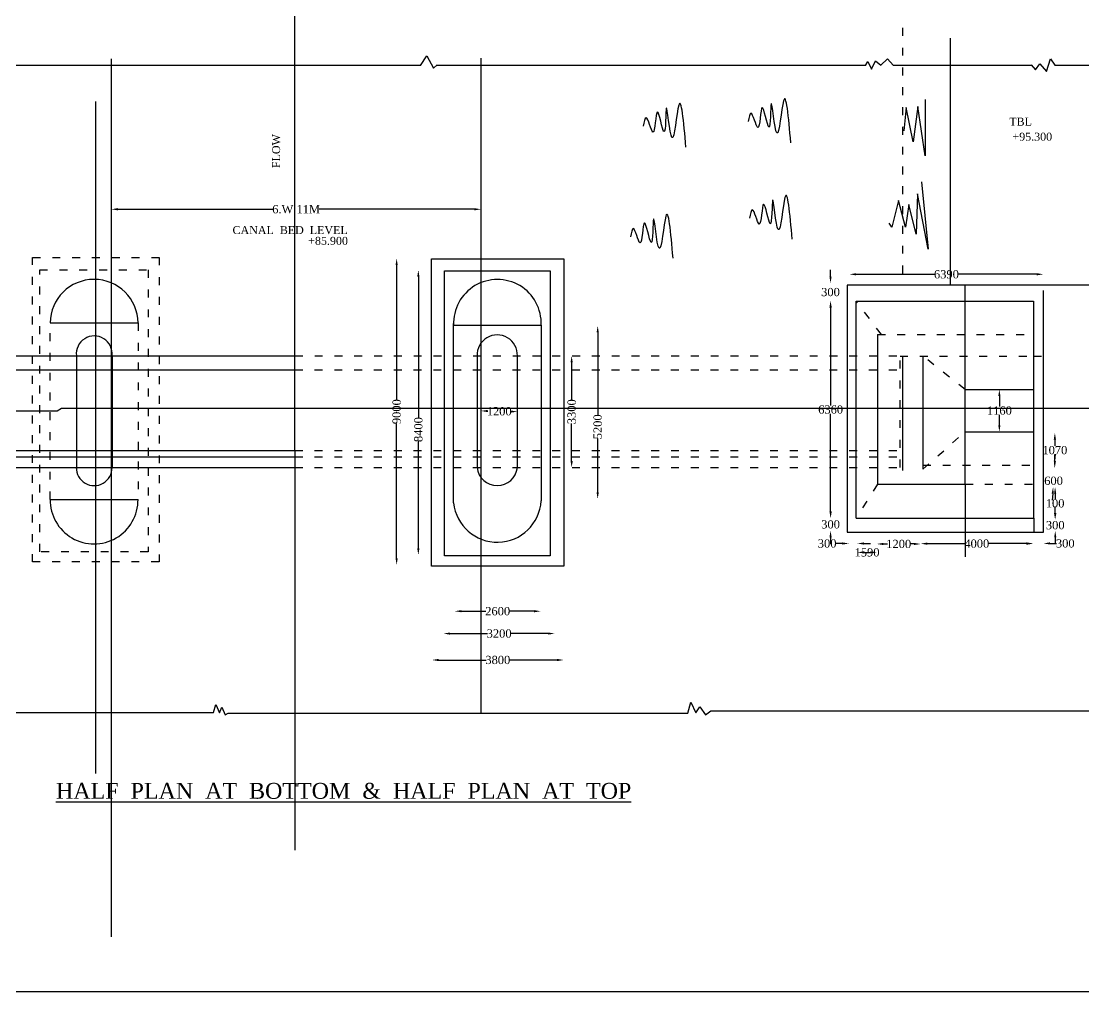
# Model space of a CAD drawing. Header units: millimetres. Extents: x -415809 to -335029, y 27150 to 78952.
# Drawn here: x -394183 to -361987, y 27150 to 56554 of the extents above; entities that cross this region are included whole.
import ezdxf

# ---------------------------------------------------------------- set-up
doc = ezdxf.new("R2010")
doc.units = ezdxf.units.MM
doc.header["$MEASUREMENT"] = 0
doc.header["$PDMODE"] = 66
doc.header["$PDSIZE"] = 170
doc.linetypes.add('ACAD_ISO03W100', pattern=[30, 12, -18])
for name, color, linetype in [('DIM', 5, 'Continuous'), ('DOT LINE', 3, 'ACAD_ISO03W100'), ('DWG. LINE', 1, 'Continuous'), ('HATCH', 2, 'Continuous'), ('TEXT', 7, 'Continuous')]:
    doc.layers.add(name, color=color, linetype=linetype)
doc.layers.add('TITLE', color=7, linetype='Continuous', lineweight=30)
doc.styles.get("Standard").update_dxf_attribs({"font": 'TIMES.TTF', "height": 250})
doc.dimstyles.get("Standard").update_dxf_attribs({"dimtxt": 250, "dimasz": 200, "dimexe": 0.18, "dimexo": 0.0625, "dimgap": 0.09, "dimtad": 0, "dimtih": 1, "dimtoh": 1, "dimdec": 1, "dimzin": 0, "dimdsep": 46, "dimtxsty": 'Standard', "dimcen": 0.09, "dimse1": 1, "dimse2": 1, "dimclrd": 5, "dimclre": 5, "dimclrt": 4, "dimadec": 0, "dimazin": 0, "dimtfac": 1, "dimtdec": 1, "dimtofl": 0, "dimtmove": 0, "dimatfit": 3, "dimfxl": 1, "dimtolj": 1, "dimtzin": 0, "dimarcsym": 0})

# ---------------------------------------------------------------- blocks, each defined once
blk = doc.blocks.new('*D101')
at = {"layer": 'Defpoints', "color": 0}
for p in [(-382808, 49371), (-382802, 49371), (-382802, 40079)]:
    blk.add_point(p, dxfattribs=at)
at = {"layer": 'DIM', "color": 5, "lineweight": -2}
for p, q in [((-382808, 49171), (-382808, 45080)), ((-382808, 40279), (-382808, 44370))]:
    blk.add_line(p, q, dxfattribs=at)
at = {"layer": 'DIM', "color": 5}
for points in [[(-382841, 49171), (-382775, 49171), (-382808, 49371)], [(-382841, 40279), (-382775, 40279), (-382808, 40079)]]:
    blk.add_solid(points, dxfattribs=at)
at = {"layer": 'DIM', "color": 4, "insert": (-382808, 44725), "char_height": 250, "attachment_point": 5, "rotation": 90}
blk.add_mtext('\\A1;9000', dxfattribs=at)
blk = doc.blocks.new('*D102')
at = {"layer": 'Defpoints', "color": 0}
for p in [(-382167, 49018), (-382150, 49018), (-382167, 40381)]:
    blk.add_point(p, dxfattribs=at)
at = {"layer": 'DIM', "color": 5, "lineweight": -2}
for p, q in [((-382150, 48818), (-382150, 44534)), ((-382150, 40581), (-382150, 43831))]:
    blk.add_line(p, q, dxfattribs=at)
at = {"layer": 'DIM', "color": 5}
for points in [[(-382183, 48818), (-382117, 48818), (-382150, 49018)], [(-382183, 40581), (-382117, 40581), (-382150, 40381)]]:
    blk.add_solid(points, dxfattribs=at)
at = {"layer": 'DIM', "color": 4, "insert": (-382150, 44182), "char_height": 250, "attachment_point": 5, "rotation": 90}
blk.add_mtext('\\A1;8400', dxfattribs=at)
blk = doc.blocks.new('*D158')
at = {"layer": 'Defpoints', "color": 0}
for p in [(-380252, 44748), (-379149, 44724), (-379149, 44724)]:
    blk.add_point(p, dxfattribs=at)
at = {"layer": 'DIM', "color": 5, "lineweight": -2}
for p, q in [((-380052, 44743), (-380041, 44743)), ((-379349, 44728), (-379359, 44729))]:
    blk.add_line(p, q, dxfattribs=at)
at = {"layer": 'DIM', "color": 5}
for points in [[(-380051, 44777), (-380053, 44710), (-380252, 44748)], [(-379348, 44762), (-379350, 44695), (-379149, 44724)]]:
    blk.add_solid(points, dxfattribs=at)
at = {"layer": 'DIM', "color": 4, "insert": (-379700, 44736), "char_height": 250, "attachment_point": 5}
blk.add_mtext('\\A1;1200', dxfattribs=at)
blk = doc.blocks.new('*D159')
at = {"layer": 'Defpoints', "color": 0}
for p in [(-377505, 46417), (-377505, 46417), (-377505, 43031)]:
    blk.add_point(p, dxfattribs=at)
at = {"layer": 'DIM', "color": 5, "lineweight": -2}
for p, q in [((-377505, 46217), (-377505, 45079)), ((-377505, 43231), (-377505, 44369))]:
    blk.add_line(p, q, dxfattribs=at)
at = {"layer": 'DIM', "color": 5}
for points in [[(-377538, 46217), (-377471, 46217), (-377505, 46417)], [(-377538, 43231), (-377471, 43231), (-377505, 43031)]]:
    blk.add_solid(points, dxfattribs=at)
at = {"layer": 'DIM', "color": 4, "insert": (-377505, 44724), "char_height": 250, "attachment_point": 5, "rotation": 90}
blk.add_mtext('\\A1;3300', dxfattribs=at)
blk = doc.blocks.new('*D103')
at = {"layer": 'Defpoints', "color": 0}
for p in [(-376735, 47328), (-376716, 47328), (-376735, 42078)]:
    blk.add_point(p, dxfattribs=at)
at = {"layer": 'DIM', "color": 5, "lineweight": -2}
for p, q in [((-376716, 47128), (-376716, 44620)), ((-376716, 42278), (-376716, 43912))]:
    blk.add_line(p, q, dxfattribs=at)
at = {"layer": 'DIM', "color": 5}
for points in [[(-376749, 47128), (-376683, 47128), (-376716, 47328)], [(-376749, 42278), (-376683, 42278), (-376716, 42078)]]:
    blk.add_solid(points, dxfattribs=at)
at = {"layer": 'DIM', "color": 4, "insert": (-376716, 44266), "char_height": 250, "attachment_point": 5, "rotation": 90}
blk.add_mtext('\\A1;5200', dxfattribs=at)
blk = doc.blocks.new('*D104')
at = {"layer": 'Defpoints', "color": 0}
for p in [(-381046, 38679), (-378446, 38679), (-378446, 38679)]:
    blk.add_point(p, dxfattribs=at)
at = {"layer": 'DIM', "color": 5, "lineweight": -2}
for p, q in [((-380846, 38679), (-380105, 38679)), ((-378646, 38679), (-379387, 38679))]:
    blk.add_line(p, q, dxfattribs=at)
at = {"layer": 'DIM', "color": 5}
for points in [[(-380846, 38713), (-380846, 38646), (-381046, 38679)], [(-378646, 38713), (-378646, 38646), (-378446, 38679)]]:
    blk.add_solid(points, dxfattribs=at)
at = {"layer": 'DIM', "color": 4, "insert": (-379746, 38679), "char_height": 250, "attachment_point": 5}
blk.add_mtext('\\A1;2600', dxfattribs=at)
blk = doc.blocks.new('*D105')
at = {"layer": 'Defpoints', "color": 0}
for p in [(-381389, 37998), (-378016, 38002), (-378016, 37998)]:
    blk.add_point(p, dxfattribs=at)
at = {"layer": 'DIM', "color": 5, "lineweight": -2}
for p, q in [((-381189, 38002), (-380057, 38002)), ((-378216, 38002), (-379347, 38002))]:
    blk.add_line(p, q, dxfattribs=at)
at = {"layer": 'DIM', "color": 5}
for points in [[(-381189, 38035), (-381189, 37969), (-381389, 38002)], [(-378216, 38035), (-378216, 37969), (-378016, 38002)]]:
    blk.add_solid(points, dxfattribs=at)
at = {"layer": 'DIM', "color": 4, "insert": (-379702, 38002), "char_height": 250, "attachment_point": 5}
blk.add_mtext('\\A1;3200', dxfattribs=at)
blk = doc.blocks.new('*D106')
at = {"layer": 'Defpoints', "color": 0}
for p in [(-381736, 37186), (-377748, 37201), (-377748, 37186)]:
    blk.add_point(p, dxfattribs=at)
at = {"layer": 'DIM', "color": 5, "lineweight": -2}
for p, q in [((-381536, 37201), (-380097, 37201)), ((-377948, 37201), (-379387, 37201))]:
    blk.add_line(p, q, dxfattribs=at)
at = {"layer": 'DIM', "color": 5}
for points in [[(-381536, 37234), (-381536, 37167), (-381736, 37201)], [(-377948, 37234), (-377948, 37167), (-377748, 37201)]]:
    blk.add_solid(points, dxfattribs=at)
at = {"layer": 'DIM', "color": 4, "insert": (-379742, 37201), "char_height": 250, "attachment_point": 5}
blk.add_mtext('\\A1;3800', dxfattribs=at)
blk = doc.blocks.new('*D107')
at = {"layer": 'Defpoints', "color": 0}
for p in [(-369664, 48076), (-369657, 48076), (-369664, 41501)]:
    blk.add_point(p, dxfattribs=at)
at = {"layer": 'DIM', "color": 5, "lineweight": -2}
for p, q in [((-369657, 47876), (-369657, 44916)), ((-369657, 41701), (-369657, 44661))]:
    blk.add_line(p, q, dxfattribs=at)
at = {"layer": 'DIM', "color": 5}
for points in [[(-369690, 47876), (-369623, 47876), (-369657, 48076)], [(-369690, 41701), (-369623, 41701), (-369657, 41501)]]:
    blk.add_solid(points, dxfattribs=at)
at = {"layer": 'DIM', "color": 4, "insert": (-369657, 44789), "char_height": 250, "attachment_point": 5}
blk.add_mtext('\\A1;6360', dxfattribs=at)
blk = doc.blocks.new('*D108')
at = {"layer": 'Defpoints', "color": 0}
for p in [(-369661, 48618), (-369657, 48618), (-369657, 48076)]:
    blk.add_point(p, dxfattribs=at)
at = {"layer": 'DIM', "color": 5, "lineweight": -2}
for p, q in [((-369661, 48818), (-369661, 49018)), ((-369661, 47876), (-369661, 47676))]:
    blk.add_line(p, q, dxfattribs=at)
at = {"layer": 'DIM', "color": 5}
for points in [[(-369694, 48818), (-369627, 48818), (-369661, 48618)], [(-369694, 47876), (-369627, 47876), (-369661, 48076)]]:
    blk.add_solid(points, dxfattribs=at)
at = {"layer": 'DIM', "color": 4, "insert": (-369661, 48347), "char_height": 250, "attachment_point": 5}
blk.add_mtext('\\A1;300', dxfattribs=at)
blk = doc.blocks.new('*D109')
at = {"layer": 'Defpoints', "color": 0}
for p in [(-369657, 41501), (-369659, 41120), (-369657, 41120)]:
    blk.add_point(p, dxfattribs=at)
at = {"layer": 'DIM', "color": 5, "lineweight": -2}
for p, q in [((-369659, 41701), (-369659, 41901)), ((-369659, 40920), (-369659, 40720))]:
    blk.add_line(p, q, dxfattribs=at)
at = {"layer": 'DIM', "color": 5}
for points in [[(-369693, 41701), (-369626, 41701), (-369659, 41501)], [(-369693, 40920), (-369626, 40920), (-369659, 41120)]]:
    blk.add_solid(points, dxfattribs=at)
at = {"layer": 'DIM', "color": 4, "insert": (-369659, 41310), "char_height": 250, "attachment_point": 5}
blk.add_mtext('\\A1;300', dxfattribs=at)
blk = doc.blocks.new('*D110')
at = {"layer": 'Defpoints', "color": 0}
for p in [(-369100, 40737), (-369100, 40730), (-368847, 40737)]:
    blk.add_point(p, dxfattribs=at)
at = {"layer": 'DIM', "color": 5, "lineweight": -2}
for p, q in [((-369300, 40730), (-369500, 40730)), ((-368647, 40730), (-368447, 40730))]:
    blk.add_line(p, q, dxfattribs=at)
at = {"layer": 'DIM', "color": 5}
for points in [[(-369300, 40764), (-369300, 40697), (-369100, 40730)], [(-368647, 40764), (-368647, 40697), (-368847, 40730)]]:
    blk.add_solid(points, dxfattribs=at)
at = {"layer": 'DIM', "color": 4, "insert": (-369763, 40730), "char_height": 250, "attachment_point": 5}
blk.add_mtext('\\A1;300', dxfattribs=at)
blk = doc.blocks.new('*D111')
at = {"layer": 'Defpoints', "color": 0}
for p in [(-368847, 40730), (-368258, 40730), (-368258, 40461)]:
    blk.add_point(p, dxfattribs=at)
at = {"layer": 'DIM', "color": 5, "lineweight": -2}
blk.add_line((-368647, 40461), (-368458, 40461), dxfattribs=at)
at = {"layer": 'DIM', "color": 5}
for points in [[(-368647, 40494), (-368647, 40427), (-368847, 40461)], [(-368458, 40494), (-368458, 40427), (-368258, 40461)]]:
    blk.add_solid(points, dxfattribs=at)
at = {"layer": 'DIM', "color": 4, "insert": (-368553, 40461), "char_height": 250, "attachment_point": 5}
blk.add_mtext('\\A1;1590', dxfattribs=at)
blk = doc.blocks.new('*D112')
at = {"layer": 'Defpoints', "color": 0}
for p in [(-368258, 40730), (-366930, 40730), (-366930, 40716)]:
    blk.add_point(p, dxfattribs=at)
at = {"layer": 'DIM', "color": 5, "lineweight": -2}
for p, q in [((-368058, 40716), (-367935, 40716)), ((-367130, 40716), (-367253, 40716))]:
    blk.add_line(p, q, dxfattribs=at)
at = {"layer": 'DIM', "color": 5}
for points in [[(-368058, 40749), (-368058, 40683), (-368258, 40716)], [(-367130, 40749), (-367130, 40683), (-366930, 40716)]]:
    blk.add_solid(points, dxfattribs=at)
at = {"layer": 'DIM', "color": 4, "insert": (-367594, 40716), "char_height": 250, "attachment_point": 5}
blk.add_mtext('\\A1;1200', dxfattribs=at)
blk = doc.blocks.new('*D113')
at = {"layer": 'Defpoints', "color": 0}
for p in [(-366930, 40716), (-363525, 40726), (-363525, 40716)]:
    blk.add_point(p, dxfattribs=at)
at = {"layer": 'DIM', "color": 5, "lineweight": -2}
for p, q in [((-366730, 40726), (-365587, 40726)), ((-363725, 40726), (-364868, 40726))]:
    blk.add_line(p, q, dxfattribs=at)
at = {"layer": 'DIM', "color": 5}
for points in [[(-366730, 40759), (-366730, 40692), (-366930, 40726)], [(-363725, 40759), (-363725, 40692), (-363525, 40726)]]:
    blk.add_solid(points, dxfattribs=at)
at = {"layer": 'DIM', "color": 4, "insert": (-365228, 40726), "char_height": 250, "attachment_point": 5}
blk.add_mtext('\\A1;4000', dxfattribs=at)
blk = doc.blocks.new('*D114')
at = {"layer": 'Defpoints', "color": 0}
for p in [(-363525, 40726), (-363210, 40733), (-363210, 40726)]:
    blk.add_point(p, dxfattribs=at)
at = {"layer": 'DIM', "color": 5, "lineweight": -2}
for p, q in [((-363725, 40733), (-363925, 40733)), ((-363010, 40733), (-362810, 40733))]:
    blk.add_line(p, q, dxfattribs=at)
at = {"layer": 'DIM', "color": 5}
for points in [[(-363725, 40766), (-363725, 40700), (-363525, 40733)], [(-363010, 40766), (-363010, 40700), (-363210, 40733)]]:
    blk.add_solid(points, dxfattribs=at)
at = {"layer": 'DIM', "color": 4, "insert": (-362547, 40733), "char_height": 250, "attachment_point": 5}
blk.add_mtext('\\A1;300', dxfattribs=at)
blk = doc.blocks.new('*D115')
at = {"layer": 'Defpoints', "color": 0}
for p in [(-369084, 48810), (-363212, 48887), (-363212, 48810)]:
    blk.add_point(p, dxfattribs=at)
at = {"layer": 'DIM', "color": 5, "lineweight": -2}
for p, q in [((-368884, 48887), (-366502, 48887)), ((-363412, 48887), (-365793, 48887))]:
    blk.add_line(p, q, dxfattribs=at)
at = {"layer": 'DIM', "color": 5}
for points in [[(-368884, 48920), (-368884, 48854), (-369084, 48887)], [(-363412, 48920), (-363412, 48854), (-363212, 48887)]]:
    blk.add_solid(points, dxfattribs=at)
at = {"layer": 'DIM', "color": 4, "insert": (-366148, 48887), "char_height": 250, "attachment_point": 5}
blk.add_mtext('\\A1;6390', dxfattribs=at)
blk = doc.blocks.new('*D116')
at = {"layer": 'Defpoints', "color": 0}
for p in [(-362889, 44081), (-362889, 43035), (-362862, 43035)]:
    blk.add_point(p, dxfattribs=at)
at = {"layer": 'DIM', "color": 5, "lineweight": -2}
for p, q in [((-362862, 43881), (-362862, 43686)), ((-362862, 43235), (-362862, 43431))]:
    blk.add_line(p, q, dxfattribs=at)
at = {"layer": 'DIM', "color": 5}
for points in [[(-362896, 43881), (-362829, 43881), (-362862, 44081)], [(-362896, 43235), (-362829, 43235), (-362862, 43035)]]:
    blk.add_solid(points, dxfattribs=at)
at = {"layer": 'DIM', "color": 4, "insert": (-362862, 43558), "char_height": 250, "attachment_point": 5}
blk.add_mtext('\\A1;1070', dxfattribs=at)
blk = doc.blocks.new('*D117')
at = {"layer": 'Defpoints', "color": 0}
for p in [(-362862, 43035), (-362915, 42439), (-362902, 42438)]:
    blk.add_point(p, dxfattribs=at)
at = {"layer": 'DIM', "color": 5, "lineweight": -2}
for p, q in [((-362862, 43235), (-362848, 43435)), ((-362928, 42239), (-362941, 42040))]:
    blk.add_line(p, q, dxfattribs=at)
at = {"layer": 'DIM', "color": 5}
for points in [[(-362895, 43238), (-362828, 43233), (-362875, 43036)], [(-362961, 42241), (-362895, 42237), (-362915, 42439)]]:
    blk.add_solid(points, dxfattribs=at)
at = {"layer": 'DIM', "color": 4, "insert": (-362902, 42630), "char_height": 250, "attachment_point": 5}
blk.add_mtext('\\A1;600', dxfattribs=at)
blk = doc.blocks.new('*D118')
at = {"layer": 'Defpoints', "color": 0}
for p in [(-362862, 42438), (-362862, 41454), (-362855, 41454)]:
    blk.add_point(p, dxfattribs=at)
at = {"layer": 'DIM', "color": 5, "lineweight": -2}
for p, q in [((-362855, 42238), (-362855, 42073)), ((-362855, 41654), (-362855, 41819))]:
    blk.add_line(p, q, dxfattribs=at)
at = {"layer": 'DIM', "color": 5}
for points in [[(-362888, 42238), (-362821, 42238), (-362855, 42438)], [(-362888, 41654), (-362821, 41654), (-362855, 41454)]]:
    blk.add_solid(points, dxfattribs=at)
at = {"layer": 'DIM', "color": 4, "insert": (-362855, 41946), "char_height": 250, "attachment_point": 5}
blk.add_mtext('\\A1;100', dxfattribs=at)
blk = doc.blocks.new('*D119')
at = {"layer": 'Defpoints', "color": 0}
for p in [(-362862, 41454), (-362862, 41117), (-362851, 41117)]:
    blk.add_point(p, dxfattribs=at)
at = {"layer": 'DIM', "color": 5, "lineweight": -2}
for p, q in [((-362851, 41654), (-362851, 41854)), ((-362851, 40917), (-362851, 40717))]:
    blk.add_line(p, q, dxfattribs=at)
at = {"layer": 'DIM', "color": 5}
for points in [[(-362884, 41654), (-362817, 41654), (-362851, 41454)], [(-362884, 40917), (-362817, 40917), (-362851, 41117)]]:
    blk.add_solid(points, dxfattribs=at)
at = {"layer": 'DIM', "color": 4, "insert": (-362851, 41285), "char_height": 250, "attachment_point": 5}
blk.add_mtext('\\A1;300', dxfattribs=at)
blk = doc.blocks.new('*D161')
at = {"layer": 'Defpoints', "color": 0}
for p in [(-364544, 45401), (-364544, 44114), (-364544, 44114)]:
    blk.add_point(p, dxfattribs=at)
at = {"layer": 'DIM', "color": 5, "lineweight": -2}
for p, q in [((-364544, 45201), (-364544, 44885)), ((-364544, 44314), (-364544, 44630))]:
    blk.add_line(p, q, dxfattribs=at)
at = {"layer": 'DIM', "color": 5}
for points in [[(-364577, 45201), (-364511, 45201), (-364544, 45401)], [(-364577, 44314), (-364511, 44314), (-364544, 44114)]]:
    blk.add_solid(points, dxfattribs=at)
at = {"layer": 'DIM', "color": 4, "insert": (-364544, 44758), "char_height": 250, "attachment_point": 5}
blk.add_mtext('\\A1;1160', dxfattribs=at)
blk = doc.blocks.new('*D162')
at = {"layer": 'Defpoints', "color": 0}
for p in [(-391455, 50857), (-380252, 50857), (-380252, 50857)]:
    blk.add_point(p, dxfattribs=at)
at = {"layer": 'DIM', "color": 5, "lineweight": -2}
for p, q in [((-391255, 50857), (-386549, 50857)), ((-380452, 50857), (-385158, 50857))]:
    blk.add_line(p, q, dxfattribs=at)
at = {"layer": 'DIM', "color": 5}
for points in [[(-391255, 50891), (-391255, 50824), (-391455, 50857)], [(-380452, 50891), (-380452, 50824), (-380252, 50857)]]:
    blk.add_solid(points, dxfattribs=at)
at = {"layer": 'DIM', "color": 4, "insert": (-385854, 50857), "char_height": 250, "attachment_point": 5}
blk.add_mtext('\\A1;6.W 11M', dxfattribs=at)

msp = doc.modelspace()

# ---------------------------------------------------------------- linework, layer by layer
at = {"layer": 'DOT LINE', "ltscale": 20}
for points in [[(-367476.76, 71353.13), (-367476.76, 48556.05)], [(-368118.46, 47066.53), (-368884.52, 48074.9)], [(-393307.96, 42065.91), (-393307.96, 47412.58)], [(-390644.03, 47412.58), (-390644.03, 42065.91)], [(-368236.54, 47066.53), (-363505.99, 47066.53)], [(-385894.04, 43030.93), (-367553.47, 43030.93), (-367553.47, 46407.3), (-363505.99, 46407.3)], [(-385890.51, 46417.05), (-367603.98, 46417.05)], [(-365582.16, 45401.15), (-366860.65, 46407.3)], [(-363505.99, 46407.3), (-363211.19, 46407.3)], [(-385894.97, 45988.99), (-367461.52, 45988.99)], [(-366860.65, 42984.87), (-365582.16, 44114.26)], [(-385894.04, 43551.73), (-367559.61, 43551.73)], [(-385894.04, 43358.31), (-367546.07, 43358.31)], [(-366860.65, 43107.19), (-363505.99, 43107.19)], [(-368236.54, 42523.75), (-368884.52, 41502.08)], [(-365582.16, 42523.75), (-363505.99, 42523.75)]]:
    msp.add_lwpolyline(points, dxfattribs=at)
for points in [[(-393839.65, 49400.16), (-390005.39, 49400.16), (-390005.39, 40170.8), (-393839.65, 40170.8)], [(-393623.01, 49024.75), (-390336.2, 49024.75), (-390336.2, 40477.09), (-393623.01, 40477.09)]]:
    msp.add_lwpolyline(points, close=True, dxfattribs=at)
at = {"layer": 'DWG. LINE'}
for points in [[(-404162.94, 43551.73), (-385894.04, 43551.73), (-385894.04, 62235.74)], [(-366022.05, 48556.05), (-366022.05, 56044.2)], [(-391455.49, 55411.55), (-391455.49, 28817.22)], [(-382082.24, 55209.03), (-381892.27, 55501.92), (-381692.68, 55128.71), (-381576.78, 55233.56)], [(-380251.87, 55435.15), (-380251.87, 35587.9)], [(-368595.51, 55215.28), (-368532.99, 55329.26), (-368415.17, 55103.71), (-368300.7, 55351.38), (-368133.82, 55222.5), (-367934.24, 55414.39), (-367766.35, 55223.14)], [(-363582.3, 55233.56), (-363449.56, 55077.74), (-363316.35, 55267.22), (-363115.32, 55033.49), (-362998.93, 55414.39), (-362865.06, 55223.14)], [(-395916.52, 55223.14), (-382073.09, 55223.14)], [(-381588.3, 55223.14), (-368591.21, 55223.14)], [(-368134.65, 55223.14), (-368133.15, 55223.14)], [(-367766.35, 55223.14), (-363573.42, 55223.14)], [(-362865.06, 55223.14), (-359784.64, 55223.14)], [(-391925.74, 33764.69), (-391925.74, 54117.39)], [(-361053.74, 48556.05), (-369153.4, 48556.05), (-369153.4, 41076.26), (-363211.19, 41076.26), (-363211.19, 48393.76)], [(-368236.54, 42523.75), (-365582.16, 42523.75), (-365582.16, 48556.05)], [(-368884.52, 41502.08), (-368884.52, 48074.9), (-363505.99, 48074.9), (-363505.99, 41502.08)], [(-393307.96, 47412.58), (-390644.03, 47412.58)], [(-381093.54, 47344.29), (-378428.66, 47344.29), (-378428.66, 42018.38)], [(-381080.21, 41960.64), (-381080.21, 47397.29)], [(-368236.54, 47066.53), (-368236.54, 42523.75)], [(-404655.25, 43030.93), (-404135.68, 43030.93), (-404051.58, 43030.93), (-404051.58, 46417.05), (-385890.51, 46417.05)], [(-392511.91, 46417.05), (-392511.91, 42962.72)], [(-391432.08, 46417.05), (-391432.08, 43020.85)], [(-380369.91, 46417.05), (-380369.91, 43030.93)], [(-379149.05, 43030.93), (-379149.05, 46417.05)], [(-367483.88, 46407.3), (-367483.88, 42946.84)], [(-366860.65, 46407.3), (-366860.65, 42984.87)], [(-404162.94, 45988.99), (-403563.73, 45988.99), (-385894.97, 45988.99)], [(-365582.16, 45401.15), (-363505.99, 45401.15)], [(-411451.24, 44750.71), (-393094.56, 44750.71), (-392964.08, 44828.4), (-360949.42, 44828.4), (-359453.99, 44828.4)], [(-365582.16, 44114.26), (-363505.99, 44114.26)], [(-385894.04, 43551.73), (-385894.04, 31438.73)], [(-404162.94, 43358.31), (-385894.04, 43358.31)], [(-404051.58, 43030.93), (-385894.04, 43030.93)], [(-365582.16, 42523.75), (-365582.16, 40325.24)], [(-393307.96, 42065.91), (-390644.03, 42065.91)], [(-368884.52, 41502.08), (-363546.45, 41502.08), (-363502.89, 41502.08), (-363502.89, 41076.26)], [(-407775.73, 35606.7), (-399924.38, 35606.7), (-399924.38, 35893.97), (-399643.02, 35530.58), (-399576.68, 35763.69), (-399366.23, 35535.15), (-399270.16, 35747.7), (-399088.44, 35612.85), (-388354.23, 35612.85), (-388288.85, 35851.05), (-388178.89, 35603.88), (-388101.01, 35770.95), (-388004.8, 35537.5), (-387909.82, 35587.9), (-373984.47, 35587.9), (-373896.19, 35926.78), (-373740.73, 35601.06), (-373624.51, 35785.98), (-373450.9, 35539.42), (-373283.83, 35657.12), (-361053.74, 35657.12)]]:
    msp.add_lwpolyline(points, dxfattribs=at)
for points in [[(-381746.53, 49358), (-377739.12, 49358), (-377739.12, 40047.98), (-381746.53, 40047.98)], [(-381357.83, 48994.98), (-378155.36, 48994.98), (-378155.36, 40353.32), (-381357.83, 40353.32)]]:
    msp.add_lwpolyline(points, close=True, dxfattribs=at)
for centre, radius, start, end in [((-391976, 47400.5), 1332.02, 0.519387, 179.480613), ((-379754.43, 47403.3), 1327.09, 357.451482, 182.548518), ((-391971.99, 46476.23), 543.15, 353.744179, 186.255821), ((-379759.48, 46441.2), 610.91, 357.734301, 182.265699), ((-391973.83, 43025.89), 541.77, 179.467324, 0.532676), ((-379759.48, 43100.62), 614.4, 186.513601, 353.486399), ((-391976, 42050.24), 1332.06, 179.326119, 0.673881), ((-379756.85, 42100.39), 1330.72, 186.028438, 356.46663)]:
    msp.add_arc(centre, radius, start, end, dxfattribs=at)
at = {"layer": 'HATCH'}
for points in [[(-366796.36, 54183.69), (-366796.36, 52473.98), (-367009.89, 53969.67), (-367159.46, 52897.2), (-367367.22, 53937.45), (-367436.95, 53233.37)], [(-366899.76, 51685.25), (-366703.54, 49652.36), (-367027.68, 51326.48), (-367060.39, 50100.11), (-367289.31, 51006.18), (-367383.57, 50319.89), (-367602.39, 51122.09), (-367801.98, 50317.01), (-367887.59, 50434.84)]]:
    msp.add_lwpolyline(points, dxfattribs=at)
for points in [[(-370863.1, 52874.11), (-371082.89, 54142.81), (-371289.2, 53169.4), (-371458.49, 54058.16), (-371529.67, 53345.43), (-371732.62, 53939.85), (-371864.88, 53334.36), (-372071.2, 53767.2), (-372155.84, 53513.75)], [(-374040.61, 52737.53), (-374260.39, 54006.22), (-374466.71, 53032.82), (-374636, 53921.58), (-374707.17, 53208.84), (-374910.13, 53803.27), (-375042.38, 53197.78), (-375248.7, 53630.62), (-375333.35, 53377.17)], [(-370820.3, 49947.65), (-371040.08, 51216.35), (-371246.4, 50242.95), (-371415.69, 51131.7), (-371486.87, 50418.97), (-371689.82, 51013.4), (-371822.07, 50407.9), (-372028.39, 50840.74), (-372113.04, 50587.29)], [(-374431.12, 49379.19), (-374650.91, 50647.89), (-374857.22, 49674.49), (-375026.51, 50563.24), (-375097.69, 49850.51), (-375300.64, 50444.94), (-375432.9, 49839.44), (-375639.22, 50272.28), (-375723.86, 50018.83)]]:
    msp.add_spline(points, degree=3, dxfattribs=at)
at = {"layer": 'TITLE'}
msp.add_lwpolyline([(-415808.52, 78951.64), (-335119.27, 78951.64), (-335119.27, 27149.85), (-415808.52, 27149.85)], close=True, dxfattribs=at)

# ---------------------------------------------------------------- texts
at = {"layer": 'TEXT'}
for s, p in [('TBL', (-364242.86, 53391.13)), ('+95.300', (-364148.35, 52936.15)), ('CANAL  BED  LEVEL', (-387780.45, 50106.39)), ('+85.900', (-385487.37, 49780.8))]:
    msp.add_text(s, height=240.465, dxfattribs=at).set_placement(p)
msp.add_text('FLOW', height=240.465, rotation=90, dxfattribs=at).set_placement((-386340.07, 52104.97))
at = {"layer": 'TITLE'}
msp.add_text('%%UHALF  PLAN  AT  BOTTOM  &  HALF  PLAN  AT  TOP', height=480.9301, dxfattribs=at).set_placement((-393130.9, 32996.42))

# ---------------------------------------------------------------- dimensions: what is measured, and where the dimension line sits
at = {"layer": 'DIM'}
for p1, p2, distance, text, picture, middle in [((-391455.49, 50857.38), (-380251.87, 50857.38), 0, '6.W 11M', '*D162', (-385853.68, 50857.38)), ((-369083.51, 48810.16), (-363211.92, 48810.16), 76.96, '6390', '*D115', (-366147.72, 48887.12)), ((-369664.24, 41501.14), (-369664.24, 48075.91), -7.63, '6360', '*D107', (-369656.61, 44788.52)), ((-364544.07, 45401.15), (-364544.07, 44114.26), 0, '1160', '*D161', (-364544.07, 44757.71)), ((-380251.87, 44747.69), (-379149.05, 44723.99), 0, '1200', '*D158', (-379700.46, 44735.84)), ((-362888.94, 44081.49), (-362888.94, 43035.03), 26.76, '1070', '*D116', (-362862.18, 43558.26)), ((-362862.18, 42437.84), (-362862.18, 41454.03), 7.55, '100', '*D118', (-362854.63, 41945.94)), ((-369656.61, 41501.14), (-369656.61, 41119.85), -2.84, '300', '*D109', (-369659.45, 41310.49)), ((-362862.18, 41454.03), (-362862.18, 41116.84), 11.38, '300', '*D119', (-362850.8, 41285.44)), ((-368846.9, 40736.89), (-369100.07, 40736.89), 6.66, '300', '*D110', (-369762.96, 40730.24)), ((-366929.67, 40715.92), (-363525.49, 40715.92), 9.9, '4000', '*D113', (-365227.58, 40725.82)), ((-363525.49, 40725.82), (-363210.22, 40725.82), 7.19, '300', '*D114', (-362547.33, 40733.01)), ((-381046.22, 38679.49), (-378445.55, 38679.49), 0, '2600', '*D104', (-379745.88, 38679.49)), ((-381388.66, 37997.77), (-378015.78, 37997.77), 4.12, '3200', '*D105', (-379702.22, 38001.89)), ((-381736.15, 37185.69), (-377747.87, 37185.69), 14.92, '3800', '*D106', (-379742.01, 37200.61))]:
    dim = msp.add_aligned_dim(p1=p1, p2=p2, distance=distance, text=text, dimstyle='Standard', dxfattribs=at)
    dim.commit()
    dim.dimension.update_dxf_attribs({"geometry": picture, "text_midpoint": middle})
for p1, p2, distance, text, picture, middle in [((-382801.97, 40078.68), (-382801.97, 49371.21), 6.01, '9000', '*D101', (-382807.97, 44724.94)), ((-377504.57, 43030.93), (-377504.57, 46417.05), 0, '3300', '*D159', (-377504.57, 44723.99))]:
    dim = msp.add_aligned_dim(p1=p1, p2=p2, distance=distance, text=text, dimstyle='Standard', dxfattribs=at)
    dim.commit()
    dim.dimension.update_dxf_attribs({"geometry": picture, "text_midpoint": middle, "text_rotation": 90})
for base, p1, p2, text, picture, middle in [((-382149.99, 49017.7), (-382166.83, 40381.46), (-382166.83, 49017.7), '8400', '*D102', (-382149.99, 44182.1)), ((-376716.1, 47328.39), (-376735.4, 42077.73), (-376735.4, 47328.39), '5200', '*D103', (-376716.1, 44265.73))]:
    dim = msp.add_linear_dim(base=base, p1=p1, p2=p2, angle=90, text=text, dimstyle='Standard', dxfattribs=at)
    dim.commit()
    dim.dimension.update_dxf_attribs({"geometry": picture, "text_midpoint": middle, "dimtype": 161, "text_rotation": 90})
for base, p1, p2, angle, text, picture, middle in [((-369660.77, 48617.79), (-369656.61, 48075.91), (-369656.61, 48617.79), 90, '300', '*D108', (-369660.77, 48346.85)), ((-362914.72, 42438.69), (-362862.18, 43035.03), (-362901.96, 42437.84), 266.189152, '600', '*D117', (-362901.96, 42630.22)), ((-368258.5, 40460.61), (-368846.9, 40730.24), (-368258.5, 40730.24), 0, '1590', '*D111', (-368552.7, 40460.61)), ((-366929.67, 40715.92), (-368258.5, 40730.24), (-366929.67, 40730.24), 0, '1200', '*D112', (-367594.08, 40715.92))]:
    dim = msp.add_linear_dim(base=base, p1=p1, p2=p2, angle=angle, text=text, dimstyle='Standard', dxfattribs=at)
    dim.commit()
    dim.dimension.update_dxf_attribs({"geometry": picture, "text_midpoint": middle, "dimtype": 161})

doc.saveas('drawing.dxf')
